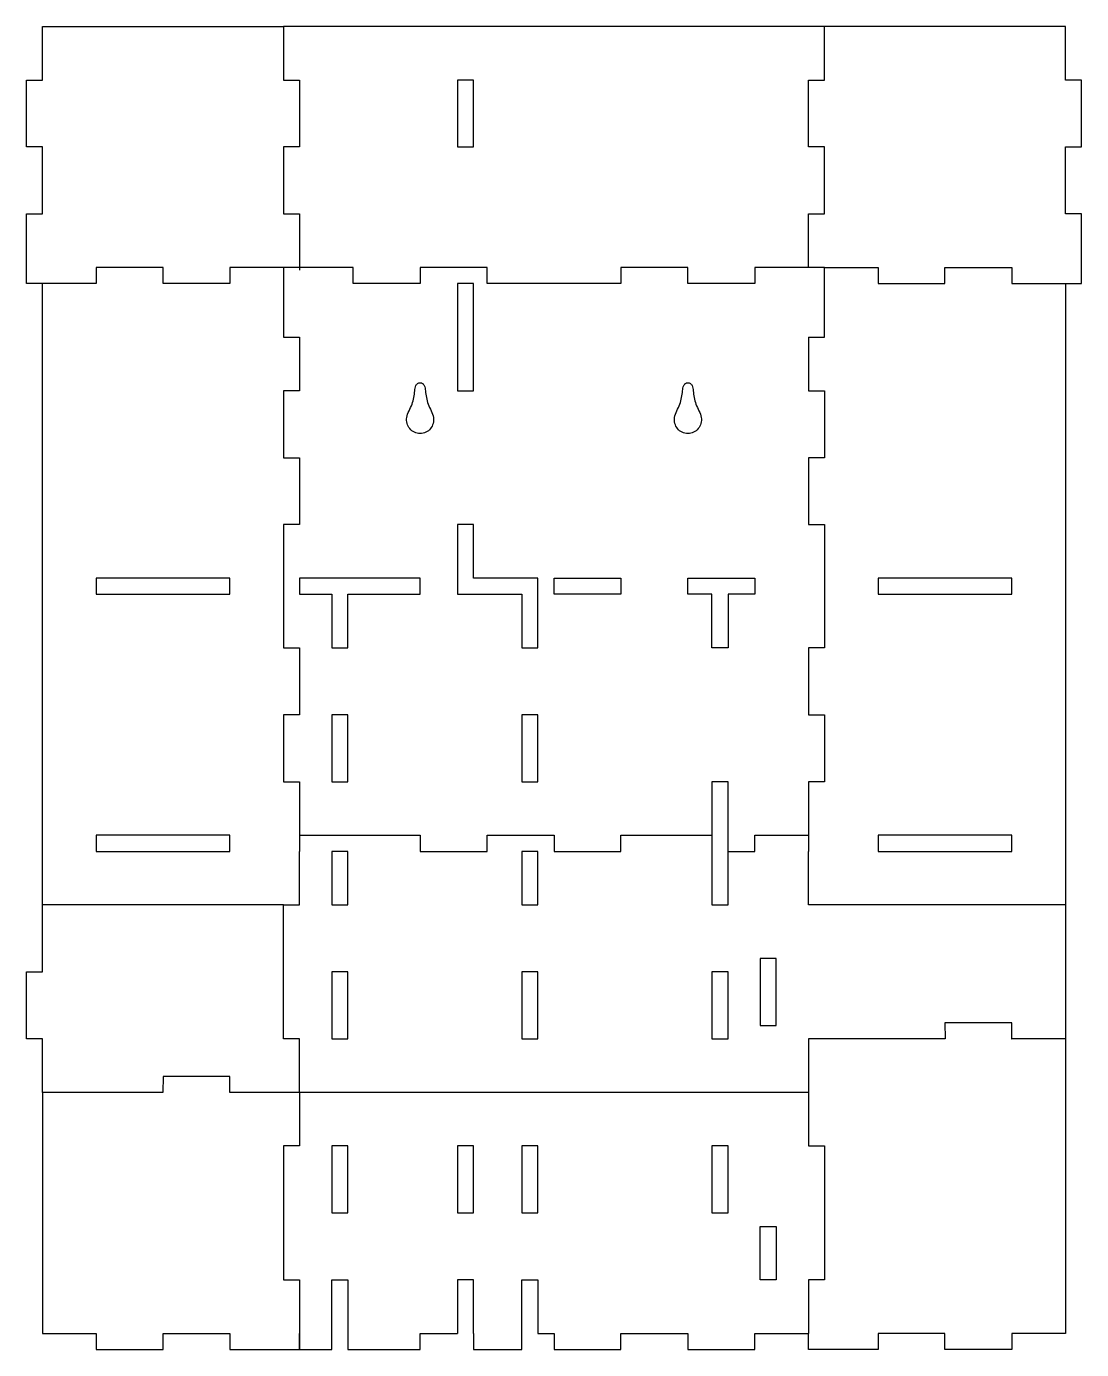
# Model space of a CAD drawing. Extents: x 13 to 407, y 62 to 556.
import ezdxf

# ---------------------------------------------------------------- set-up
doc = ezdxf.new("R2010")
doc.units = 0
doc.layers.add('Cuts', color=7, linetype='CONTINUOUS')

msp = doc.modelspace()

# ---------------------------------------------------------------- linework, layer by layer
at = {"layer": 'Cuts', "color": 1}
for points in [[(109, 466.00003), (88.999996, 466.00003), (88.999996, 460.00002), (63.999998, 460.00003), (63.999998, 466.00003), (38.999998, 466.00003), (38.999998, 460.00003), (19, 460.00003), (13, 460.00003), (13, 486.00006), (19, 486.00006), (19, 511.000045), (13, 511.000045), (13, 536.000055), (19, 536.000055), (19, 556.000035), (109, 556.000035)], [(115, 556.000037), (109, 556.000037), (109, 536.000056), (115, 536.000056), (115, 511.000045), (109, 511.000045), (109, 486.00006), (115, 486.00006), (115, 465.00002)], [(304.99999, 466.00003), (304.99999, 486.00006), (310.99998, 486.00006), (310.99998, 511.000045), (304.99999, 511.000045), (304.99999, 536.000056), (310.99998, 536.000056), (310.99998, 556.000037), (115, 556.000037)], [(400.99998, 460.00003), (406.99999, 460.00003), (406.99999, 486.00006), (400.99998, 486.00006), (400.99998, 511.000045), (406.99999, 511.000045), (406.99999, 536.000056), (400.99998, 536.000056), (400.99998, 556.000037), (310.99998, 556.000037)], [(304.99999, 440.00002), (311, 440.00003), (310.99998, 466.00002), (285.00001, 466.00003), (284.99998, 460.00002), (260, 460.00003), (260, 466.00003), (235, 466.00003), (235, 460.00003), (185, 460.00002), (185, 465.00002), (185, 466.00003), (160, 466.00003), (160, 460.00002), (135, 460.00002), (135, 466.00003), (109, 466.00003), (109, 440.00003), (115, 440.00003), (115, 420.00002), (109, 420.00003), (109, 395.00003), (115, 395.00003), (115, 370.00002), (109, 370.00003), (109, 324.00003), (115, 324.00003), (115, 299.00003), (109, 299.00003), (109, 274.00003), (115, 274.00003), (115, 248.00003)], [(310.99998, 466.00003), (330.99996, 466.00003), (330.99996, 460.00002), (355.99997, 460.00002), (355.99997, 465.00002), (355.99997, 466.00003), (380.99997, 466.00002), (380.99997, 460.00002), (400.99998, 460.00003), (400.99998, 460.00003)], [(109, 228.00003), (19, 228.00003), (19, 460.00003), (19, 460.00003), (19, 460.00003)], [(400.99998, 460.00002), (400.99998, 254.00002), (400.99998, 228.00003), (304.99999, 228.00003), (304.99999, 248.00004)], [(304.99999, 440.00003), (304.99999, 420.00003), (310.99998, 420.00002), (310.99998, 395.00003), (304.99999, 395.00003), (304.99999, 370.00002), (310.99998, 370.00003), (310.99998, 324.00004), (304.99999, 324.00004), (304.99999, 299.00004), (310.99998, 299.00004), (310.99998, 274.00004), (304.99999, 274.00004), (304.99999, 248.00004)], [(115, 254.000023), (160, 254.000023), (160, 248.00004), (185, 248.000014), (185, 254.000023), (210, 254.000023), (210, 248.00004), (234.99999, 248.000014), (234.99999, 254.000023), (259.99998, 254.000023), (268.99999, 254.000023)], [(275, 248.00004), (284.99998, 248.00004), (284.99998, 254.000023), (304.99999, 254.000023)], [(400.99998, 228.00003), (400.99998, 178.00005), (380.88225, 178.00005), (380.99997, 178.00004), (380.99997, 184.00002), (355.99998, 184.00002), (356.11733, 178.00005), (304.99999, 178.00005), (304.99999, 158.00001), (115, 158.00002), (115, 178.00004), (109, 178.00004), (109, 228.00003), (115, 228.00003), (115, 248.00003)], [(115, 158.00001), (88.999998, 158.00002), (88.999998, 164.00002), (64, 164.00002), (63.91295, 158.00001), (19, 158.00001), (19, 178.00002), (13, 178.00005), (13, 203.00002), (19, 203.00002), (19, 228.00003)], [(400.99998, 178.00005), (400.99998, 68.00003), (380.99997, 68.00003), (380.99997, 62.00002), (355.99997, 62.00002), (355.99997, 68.00003), (330.99996, 68.00003), (330.99996, 62.00002), (310.99998, 62.00002), (305, 62.00002), (304.99999, 68.00003), (304.99999, 68.00003)], [(19, 158.00001), (19, 68.00003), (38.999998, 68.00003), (38.999998, 62.00002), (63.999998, 62.00002), (63.999998, 68.00003), (88.999996, 68.00003), (88.999996, 62.00002), (109, 62.00002), (115, 62.00002), (115, 68.00003)], [(115, 158.00001), (115, 138.00002), (109, 138.00002), (109, 88.00002), (115, 88.00002), (115, 68.00003)], [(304.99999, 158.00001), (304.99999, 138.00002), (310.99998, 138.00002), (310.99998, 88.00002), (304.99999, 88.00002), (304.99999, 68.00003)], [(127, 68.00003), (127, 88.00002), (133, 88.00002), (133, 68.00003)], [(180, 68.00002), (180, 88.00002), (174, 88.00002), (174, 68.00002)], [(198, 68.00003), (198, 88.00002), (204, 88.00002), (204, 68.00003), (204, 68.00003)], [(115, 68.00003), (115, 62.00002), (127, 62.00002), (127, 68.00003)], [(133, 68.00003), (133, 62.00002), (160, 62.00002), (160, 68.00003), (174, 68.00003)], [(180, 68.00003), (180, 62.00002), (198, 62.00002), (198, 68.00003)], [(204, 68.00003), (210, 68.00003), (210, 62.00002), (235, 62.00002), (234.99999, 68.00003), (259.99998, 68.00003), (259.99998, 62.00002), (284.99998, 62.00002), (284.99998, 68.00003), (304.99999, 68.00003)]]:
    msp.add_lwpolyline(points, dxfattribs=at)
for points in [[(174, 536.000056), (174, 511.000045), (180, 511.000045), (180, 536.000056)], [(174, 460.00002), (174, 420.00002), (180, 420.00003), (180, 460.00003)], [(158, 420.00002)], [(258, 420.00003)], [(174, 370.00003), (174, 345.00002), (174, 344.00004), (198, 344.00002), (198, 324.00004), (204, 324.00004), (204, 350.00002), (180, 350.00003), (180, 370.00003)], [(38.999998, 350.00002), (38.999998, 344.000019), (88.999998, 344.00004), (88.999996, 350.00002)], [(160, 350.00002), (115, 350.00003), (115, 344.00004), (127, 344.00004), (127, 324.00003), (133, 324.00003), (133, 344.00004), (160, 344.00002), (160, 350.00002)], [(210, 350.00003), (234.99999, 350.00002), (234.99999, 344.00004), (210, 344.00004)], [(259.99998, 350.00002), (284.99998, 350.00002), (284.99998, 344.00004), (275, 344.00004), (275, 324.00004), (268.99999, 324.00004), (268.99999, 344.00004), (259.99998, 344.00004)], [(330.99996, 350.00002), (330.99999, 344.00004), (381, 344.00004), (380.99997, 350.00002)], [(127, 274.00004), (133, 274.00004), (133, 299.00004), (127, 299.00004)], [(198, 299.00004), (198, 274.00004), (204, 274.00004), (204, 299.00004)], [(268.99999, 254.000023), (268.99999, 228.000028), (275, 228.000028), (275, 274.000035), (268.99999, 274.000035)], [(38.999998, 254.000023), (38.999998, 248.000014), (88.999996, 248.000014), (88.999996, 254.000023)], [(330.99999, 254.000023), (330.99999, 248.00004), (380.99997, 248.000014), (381, 254.000023)], [(127, 248.00004), (127, 228.000028), (133, 228.000028), (133, 248.00004)], [(198, 248.00004), (198, 228.00003), (204, 228.00003), (204, 248.00004)], [(293, 208.00002), (286.99999, 208.00002), (286.99999, 183.00005), (293, 183.00005)], [(127, 178.00005), (133, 178.00005), (133, 203.00002), (127, 203.00002)], [(198, 203.00002), (198, 178.00005), (204, 178.00005), (204, 203.00002)], [(268.99999, 203.00002), (268.99999, 178.00005), (275, 178.00005), (275, 203.00002)], [(127, 138.00002), (127, 113.00002), (133, 113.00002), (133, 138.00002)], [(174, 138.00002), (174, 113.00002), (180, 113.00002), (180, 138.00002)], [(198, 138.00002), (198, 113.00002), (204, 113.00002), (204, 138.00002)], [(275, 113.00002), (275, 138.00002), (268.99999, 138.00002), (268.99999, 113.00002)], [(286.99999, 108.00003), (293, 108.00003), (293, 88.00002), (286.99999, 88.00002)]]:
    msp.add_lwpolyline(points, close=True, dxfattribs=at)
for points in [[(157, 415.00002), (157.61033, 416.59157), (157.81012, 418.30607), (158, 420.00002)], [(158, 420.00002), (158.0737, 420.65734), (158.15155, 421.33156), (158.45423, 421.91968)], [(158.45423, 421.91968), (158.60557, 422.21373), (158.81346, 422.4821), (159.07888, 422.6794)], [(159.07888, 422.6794), (159.3443, 422.87669), (159.66928, 423.00002), (160, 423.00002)], [(160, 423.00002), (160.33072, 423.00002), (160.6557, 422.87669), (160.92112, 422.6794)], [(160.92112, 422.6794), (161.18654, 422.4821), (161.39443, 422.21373), (161.54577, 421.91968)], [(161.54577, 421.91968), (161.84845, 421.33156), (161.92632, 420.65734), (162, 420.00002)], [(162, 420.00002), (162.18988, 418.30607), (162.38967, 416.59157), (163, 415.00002)], [(257, 415.00003), (257.61033, 416.59158), (257.81012, 418.30608), (258, 420.00003)], [(258, 420.00003), (258.0737, 420.65735), (258.15155, 421.33157), (258.45423, 421.91969)], [(258.45423, 421.91969), (258.60557, 422.21374), (258.81346, 422.48211), (259.07888, 422.67941)], [(259.07888, 422.67941), (259.3443, 422.8767), (259.66928, 423.00003), (260, 423.00003)], [(260, 423.00003), (260.33072, 423.00003), (260.6557, 422.8767), (260.92112, 422.67941)], [(260.92112, 422.67941), (261.18654, 422.48211), (261.39443, 422.21374), (261.54577, 421.91969)], [(261.54577, 421.91969), (261.84845, 421.33157), (261.92632, 420.65735), (262, 420.00003)], [(262, 420.00003), (262.18988, 418.30608), (262.38967, 416.59158), (263, 415.00003)], [(155, 410.00002), (155.25633, 411.78334), (156.35491, 413.31782), (157, 415.00002)], [(163, 415.00002), (163.64509, 413.31782), (164.74367, 411.78334), (165, 410.00002)], [(255, 410.00003), (255.25633, 411.78335), (256.35491, 413.31783), (257, 415.00003)], [(263, 415.00003), (263.64509, 413.31783), (264.74367, 411.78335), (265, 410.00003)], [(156.136, 405.85115), (155.20054, 406.99259), (154.79003, 408.53924), (155, 410.00002)], [(160, 404.00002), (158.52421, 404.00002), (157.07146, 404.70972), (156.136, 405.85115)], [(163.864, 405.85115), (162.92854, 404.70972), (161.47579, 404.00002), (160, 404.00002)], [(165, 410.00002), (165.20997, 408.53924), (164.79946, 406.99259), (163.864, 405.85115)], [(256.136, 405.85116), (255.20054, 406.9926), (254.79003, 408.53925), (255, 410.00003)], [(260, 404.00003), (258.52421, 404.00003), (257.07146, 404.70973), (256.136, 405.85116)], [(263.864, 405.85116), (262.92854, 404.70973), (261.47579, 404.00003), (260, 404.00003)], [(265, 410.00003), (265.20997, 408.53925), (264.79946, 406.9926), (263.864, 405.85116)]]:
    msp.add_open_spline(points, degree=3, dxfattribs=at)

doc.saveas('drawing.dxf')
